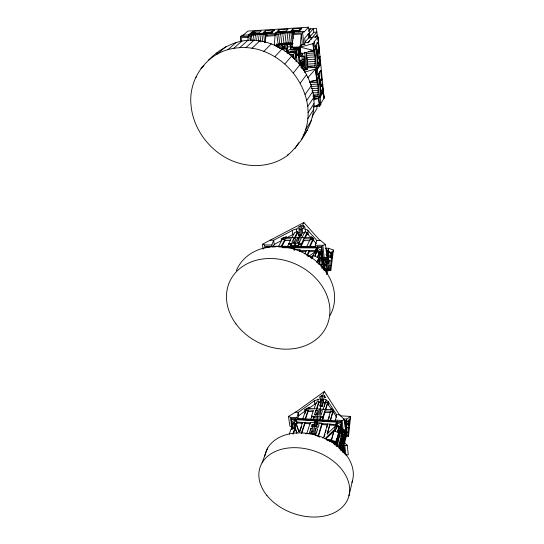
<?xml version="1.0" encoding="UTF-8"?>
<svg xmlns="http://www.w3.org/2000/svg" width="544" height="544" viewBox="0 0 544 544"><rect width="100%" height="100%" fill="white"/><g stroke="black" fill="none" stroke-linecap="round" stroke-linejoin="round"><path stroke-width="0.82" d="M296.46 51.068L295.412 52.278L290.006 52.584L291.081 51.367L296.46 51.068L296.698 54.822L295.916 55.74L295.759 57.011L296.582 56.671L297.017 60.506L295.963 61.771M293.814 428.509L294.182 423.069L295.249 424.395L293.814 428.509L291.876 429.298L291.965 424.68L292.25 423.864L294.182 423.069M307.809 66.293L314.949 67.422L315.173 56.964L313.589 50.136M313.895 106.413L319.688 106.189L318.866 98.11L317.934 96.438L318.152 86.108L316.615 79.655M307.068 65.477L307.17 59.616L306.333 53.455L314.541 52.999M346.827 429.638L346.882 426.884L344.984 433.894L345.175 435.635L346.365 431.12L346.181 429.386M345.562 423.905L348.561 424.089L350.574 416.432L346.684 419.084L346.623 421.478L347.711 420.988L348.473 423.239L348.738 427.842L348.133 435.594L348.514 436.288L350.574 416.432L339.946 415.793M328.984 262.99L329.045 259.882L328.202 261.997M330.385 269.062L328.93 269.042L329.283 266.268L327.672 251.185L326.985 250.947C334.356 251.478 329.786 265.411 330.473 269.912L330.868 270.32L333.424 250.036L328.522 248.268L325.285 248.248M319.586 57.059L320.219 65.402L318.607 67.619L317.73 58.895L317.934 53.768L319.559 51.653L317.24 51.802M301.26 139.767C325.53 96.37 281.268 39.8 233.6 48.409C207.114 52.326 188.115 78.86 191.026 105.121C192.848 126.528 206.169 146.03 224.454 156.951C243.569 168.28 269.185 169.048 287.436 155.496C303.538 141.175 316.193 119.83 313.711 97.587C310.712 69.564 287.654 45.302 259.808 40.875C240.455 37.352 221.605 46.723 208.284 60.316M317.05 423.307L317.376 420.424L297.112 419.172L296.902 417.71L298.316 412.379L314.31 400.84L319.947 398.82L320.946 398.793L321.15 400.418M294.59 250.328L294.957 247.037L292.393 247.024L291.659 248.499L294.236 248.52L294.957 247.037M328.454 250.961L328.522 248.268M293.162 49.484L290.782 49.62L290.591 48.015L292.067 47.335L293.284 34.51L301.274 34.014L300.091 46.872L300.907 53.91L313.698 50.483L314.024 50.823L315.255 49.266L314.534 42.153L313.813 42.194L318.063 37.04L312.739 36.972L316.866 32.103L316.513 28.485L309.074 28.961M276.032 46.743L276.311 43.894L276.549 45.825L278.086 45.737L278.276 47.226M274.285 45.451L275.148 34.564L276.624 33.116L278.188 44.676M265.316 42.738L265.86 35.142L267.39 33.694M336.457 445.529C337.484 439.314 338.375 432.84 340.272 426.693L336.872 424.878L337.416 422.94L340.816 424.572L340.286 426.51L339.143 428.352L338.558 428.067L339.32 426.843L337.083 425.768L335.152 431.181L337.396 432.256L339.32 426.843M337.042 446.155L337.368 443.088L336.532 446.162M339.191 430.617L338.654 435.724L340.041 430.637L338.858 430.562M337.566 445.958L338.191 440.089L340.252 432.514L340.041 430.637M247.948 40.494L248.152 36.251L249.784 34.802L250.56 40.344M240.836 41.718L241.291 37.74L248.302 37.305M320.946 398.793L319.974 406.395L322.109 406.518L323.082 398.908L325.795 399.636L328.236 401.615L336.607 414.657L335.424 420.063L335.594 421.539L317.376 420.424L315.969 427.128L318.22 427.271L319.008 424.728L316.771 424.585L317.077 426.952M317.846 263.201L318.43 258.672L320.824 253.035L321.47 253.042L323.224 268.736L323.836 268.743L324.693 266.608M319.457 256.258L318.777 261.501L320.545 257.312L319.199 257.305L319.036 255.877M291.4 429.223L292.373 425.408L291.815 425.367L292.067 427.047M263.146 249.274L262.392 244.283L270.15 240.203L273.659 240.244L294.1 229.534L299.758 228.446L299.146 229.677L298.54 236.137L300.941 236.144L301.546 229.677L302.151 228.446L303.219 228.514L306.755 229.541L307.843 230.377L316.785 240.421L320.43 240.407L325.57 244.63L326.944 257.346L323.034 257.842M298.982 54.142L299.628 49.973L299.377 47.688L294.066 47.994L293.026 49.178L298.357 48.872L299.628 49.973L299.866 53.774L298.33 55.604L299.35 64.648M292.346 426.707L291.251 419.376L291.591 418.445L295.501 418.683L296.256 419.696L315.173 420.866L315.098 420.281L313.609 426.979L311.365 426.836L312.181 424.3L314.412 424.442L314.656 423.681M293.944 250.138L294.236 248.52M348.922 495.863L352.587 480.277M340.272 426.693L340.843 426.734L343.536 450.847L343.08 452.615L342.244 445.169L340.836 450.507M343.026 437.111L344.196 437.186L344.073 442.279L346.161 434.33L346.358 436.145L343.856 445.713L347.256 445.284L348.276 454.757L345.909 455.131L344.882 445.788M341.462 450.915L342.06 448.616L340.891 448.535M344.4 439.015L344.957 439.056L346.562 432.936L346.909 436.179M340.286 449.949L340.918 447.569L340.714 445.815L339.871 448.984M342.04 443.326L341.353 445.93L341.156 444.176L341.843 441.578L342.04 443.326L340.53 443.224M346.494 426.938L344.468 434.588L344.957 439.056M344.196 437.186L343.713 439.008L343.128 433.724L343.618 431.909L343.414 430.052L343.978 430.093L344.468 434.588L342.734 434.472M344.991 426.299L345.603 424.021L345.25 420.716L344.291 420.655M345.664 424.368L346.222 421.396M339.728 448.208L342.203 438.906L342.74 438.94L343.42 436.37M345.202 428.108L345.8 425.864L345.991 427.604L344.794 432.113L344.604 430.358M343.414 430.052L342.924 431.868L342.761 430.406M342.523 428.665L342.128 430.134L345.569 429.699L344.508 419.846L338.749 413.8L324.346 391.524L296.834 411.325L288.449 416.432L289.918 426.142L291.856 426.904L290.414 417.316L288.449 416.432M340.843 426.734L340.374 428.461L341.231 436.111L338.375 446.726L337.79 446.685M337.572 442.966L339.47 435.996L339.306 434.574M344.345 453.41L340.904 422.45L341.17 421.491L337.144 421.246L336.627 422.192L331.058 440.62L326.91 440.334M336.199 446.189L335.818 442.898L338.382 433.554M339.143 428.352L339.504 427.06M335.968 441L336.627 438.614L337.838 438.695M337.396 432.256L338.558 428.067M335.152 431.181L337.083 425.768M331.874 439.09L332.554 436.682M333.01 435.078L334.03 430.127L324.924 438.709M335.362 426.748L335.634 424.47L337.144 421.246M336.328 426.999L335.736 426.72L337.416 422.94M335.594 421.539L335.825 420.723L297.391 418.363L297.112 419.172M327.413 434.166L329.963 424.116L321.953 423.613L321.898 423.164L317.084 422.545M330.249 420.376L332.758 411.856L330.426 411.713L327.882 420.233M330.589 420.532L332.758 411.856M324.258 436.56L324.952 434.228M325.407 432.67L326.101 430.345M327.019 427.237L327.597 423.973L323.68 437.172L322.653 438.131M330.874 410.19L331.391 408.462L336.573 417.302M328.692 418.839L329.378 416.514M256.421 33.449L252.926 31.402L250.417 33.354L259.107 32.81L261.229 30.872L252.926 31.402L251.07 33.606M318.41 436.553L322.068 424.551L321.953 423.613M322.524 420.186L324.938 412.311L324.768 410.897L333.533 411.407L333.594 411.903M325.645 410.006L327.57 403.743L327.454 402.825L325.455 401.771L322.98 409.734M316.635 435.669L318.233 435.778L321.898 423.164M278.78 246.935L315.506 247.166L315.289 245.256L316.785 240.421M323.109 418.282L322.932 416.86L324.768 410.897M322.211 419.893L322.993 417.357L320.647 417.214L319.865 419.744M325.292 409.87L327.454 402.825M271.803 32.749L274.047 30.056L274.142 30.79L273.727 30.07L265.356 30.607L263.262 32.545L272.034 31.987L272.129 32.728M320.375 419.404L320.763 418.132L314.065 417.724L313.453 419.621M324.326 406.667L325.455 401.771M315.16 434.228L315.887 431.895L315.472 428.733L317.723 428.876L316.282 433.527L314.01 433.378L315.472 428.733M315.942 426.299L316.724 423.81M322.109 406.518L323.476 402.166L323.082 398.908M317.37 422.559L316.227 426.319L313.868 426.17L314.228 425.014M316.492 419.54L315.044 426.244L312.555 434.146M320.028 409.659C321.81 403.723 321.395 397.276 324.346 391.524M316.812 419.825C317.485 416.214 318.124 412.59 319.593 409.047L319.661 409.544M320.239 410.632L318.852 415.038L321.069 415.167L322.442 410.761L320.239 410.632L320.695 414.256M315.792 415.46L316.261 413.991L315.792 410.373L317.988 410.502L316.588 414.902L314.378 414.766L315.792 410.373M310.787 433.146L311.284 431.596L310.855 428.434L313.099 428.577L311.624 433.221L309.366 433.072L310.855 428.434M316.717 409.476L319.022 402.315L318.906 401.404L316.329 402.206L314.296 408.435M313.126 419.336L313.874 416.31M316.35 409.346L318.906 401.404M306.714 433.738L310.386 422.443L314.99 422.729M311.732 417.588L311.549 416.174L313.487 410.237L304.824 409.727L305.021 411.142L298.785 415.636L297.527 419.281L297.391 418.363M310.787 419.193L311.61 416.663L313.942 416.806L314.065 417.724M301.274 433.316L304.864 422.545L310.447 422.892L310.386 422.443M301.662 433.48L304.994 423.477L304.864 422.545L296.983 422.049L295.249 424.395M305.184 418.839L308.013 410.4L305.714 410.271L302.852 418.696M308.516 408.891L309.094 407.177L304.892 410.224M305.565 418.996L308.135 411.318L308.013 410.4M299.887 431.589L301.655 426.333M305.062 413.488L305.585 411.951M298.84 431.61L296.432 424.966L297.119 422.98L296.256 419.696M292.883 433.874L296.983 422.049L295.168 419.621L291.251 419.376M293.277 434.071L295.188 428.55L295.052 427.618L296.97 432.963M292.278 424.742L291.21 423.416L294.154 422.198L294.821 420.301L296.419 422.287M291.876 429.298L292.359 427.931M295.168 419.621L295.501 418.683M289.272 434.207L291.625 427.55M291.815 425.367L292.216 424.238M291.21 423.416L291.883 421.518L294.821 420.301M275.461 246.915L272.143 246.888L271.864 245.011L273.659 240.244L274.258 244.419L273.061 246.663M262.079 462.808L267.662 448.045M326.529 274.652L328.399 269.885L328.148 267.566L326.108 272.728M324.353 268.464L325.672 268.484L325.931 270.83L326.563 270.844L328.576 265.744L329.025 269.899M333.424 250.036L330.908 256.36L327.536 256.326M328.324 263.412L326.828 267.172L326.59 264.935L328.086 261.195L328.324 263.412L326.658 263.398M325.672 268.484L325.067 270.001L324.312 263.201L324.924 261.698L324.666 259.318L323.34 259.304L323.932 257.87M328.481 258.767L325.938 265.105L323.979 265.084M327.842 258.91L326.339 262.643L326.094 260.392L327.604 256.673L327.842 258.91L326.169 258.896M321.667 268.165L322.252 266.73L322.422 268.246M326.563 270.844L325.305 259.325L326.182 257.176M326.76 255.741L327.345 254.313L326.89 250.07M327.787 254.81L328.358 253.409L327.787 251.831M324.435 257.489L323.843 258.93L324.054 260.814L324.666 259.318L325.305 259.325M321.076 266.533L321.98 264.336L320.878 254.463L321.47 253.042M318.852 264.432L320.81 259.733L320.545 257.312M316.792 262.555L318.43 258.672M324.02 270.395L321.463 247.472L321.796 246.69L317.247 246.663L311.889 258.856M319.641 252.328L318.811 253.98L319.478 254.306L321.402 250.24L317.54 248.37L315.602 252.43L316.268 252.749L314.779 256.183L317.336 257.421L319.641 252.328L317.104 251.097L316.268 252.749M319.478 254.306L321.402 250.24M317.336 257.421L318.811 253.98M314.779 256.183L317.104 251.097M315.602 252.43L316.295 250.845L315.554 250.485L300.118 250.369L300.043 249.784L294.637 249.492M317.54 248.37L316.853 249.948L320.729 251.831M317.247 246.663L316.907 247.445L321.463 247.472M315.506 247.166L315.806 246.493L272.496 246.228L272.143 246.888M307.306 256.068L309.298 251.641L309.155 250.437L306.823 255.592M309.509 246.452L312.678 239.51L310.046 239.496L306.843 246.439M310.005 246.881L312.814 240.7L312.678 239.51M304.83 254.034L306.483 250.424M310.617 238.258L311.27 236.851L312.1 237.796M300.927 246.915L303.892 240.659L303.668 238.843L313.548 238.877L313.759 240.7L316.261 243.528M305.164 237.993L307.197 233.696L307.061 232.519L304.851 231.764L301.73 238.231M299.316 251.321L300.043 249.784M300.451 246.405L303.668 238.843M304.334 238.238L307.061 232.519M297.799 246.391L298.792 244.324L301.437 244.338L301.587 245.528M300.941 236.144L302.661 232.608L302.151 228.446M293.998 246.364L292.951 248.513M298.581 238.823L296.827 242.413L299.322 242.42L301.056 238.836L298.581 238.823L299.064 242.699M313.541 434.554L313.847 433.922L312.65 433.745L305.252 433.663M294.494 246.86L295.168 245.487L294.93 243.664L297.915 237.585L297.996 238.218M298.785 238.095L299.737 236.137L300.349 229.677L303.878 222.537L319.233 239.646L320.43 240.407M303.566 225.57L302.852 227.025L305.143 227.338L303.566 225.57L303.77 227.222M290.21 246.344L291.237 244.283L288.619 244.27L287.579 246.33M294.277 238.204L297.493 231.751L294.562 232.499L291.686 238.197M290.714 246.84L291.394 245.466L291.156 243.644M295.14 237.946L297.643 232.92L297.493 231.751M293.576 238.802L291.788 242.386L294.277 242.4L296.045 238.816L293.576 238.802L294.08 242.672M288.619 244.27L290.979 238.796L281.248 238.762L281.493 240.564L274.258 244.419M281.778 246.779L284.995 240.577L284.838 239.401L282.254 239.394L278.644 246.262M281.262 246.282L284.838 239.401M285.478 238.17L286.198 236.776L286.355 237.952L294.052 233.954M319.178 73.637L320.708 70.38L319.11 72.624L321.388 95.207L322.946 92.813L322.184 84.959M335.736 426.72L336.872 424.878M295.134 148.403L298.683 142.739M305.565 129.771L311.562 120.251M319.688 106.189L320.851 104.353L320.035 96.315L313.262 96.608M287.436 155.496L288.286 154.156M312.174 116.994L312.902 115.049L316.975 108.637L316.88 106.202M320.593 103.686L324.115 98.131L318.063 37.04L318.859 51.707L317.22 53.829L317.73 58.895L318.444 58.874L320.062 56.726L319.376 56.766L320.219 65.402L317.818 65.525M307.795 118.633L313.772 109.358M319.947 97.424L320.81 96.091L318.526 73.454L317.635 74.698M313.677 107.447L314.588 106.039M320.035 96.315L318.866 98.11L313.868 98.314M320.783 94.064L321.531 92.534L322.912 92.473L320.464 89.345M308.047 112.703L314.038 103.564M320.749 93.738L321.531 92.534M292.162 46.267L290.591 48.015L299.73 47.484L301.818 44.975L304.919 44.159L303.844 44.22L302.614 32.851L303.926 31.396L304.008 32.157L308.489 27.2L310.168 36.856L309.57 37.556L309.108 33.136L304.66 38.202L305.143 42.711L303.844 44.22M307.686 106.576L313.711 97.587M319.212 79.342L322.286 79.186L320.708 81.491L320.498 86.442L321.205 86.428L322.769 84.089L322.102 84.123M306.694 100.416L312.773 91.576M302.62 62.138L303.858 61.105L304.259 64.79L301.757 68.394L304.62 64.77L304.218 61.084L301.342 64.661L301.138 62.791L304.014 59.235L304.035 56.052L301.913 56.549L302.219 59.33L300.764 61.112M309.414 81.988L316.996 79.88L318.192 78.173L317.091 67.313L307.829 67.789L306.564 69.435L307.632 69.38L303.627 70.496M301.342 64.661L303.858 61.105L302.852 64.872L300.914 67.293M305.116 94.425L311.263 85.734M303.185 135.884L307.333 130.023M316.669 70.258L318.016 68.415L315.683 45.356L314.765 46.492M317.091 67.313L315.88 68.959L316.628 79.893L315.595 69.006L316.996 79.88M300.288 83.062L306.619 74.657M303.178 68.068L303.328 69.442L305.436 68.938L304.035 56.052L303.348 56.474M303.328 69.442L303.654 69.027L303.824 70.611M302.913 69.034L304.817 66.606L305.116 69.353M293.461 72.774L300.023 64.641M299.921 61.295L300.764 60.268L299.547 60.336M314.534 42.153L313.29 43.67L313.698 50.483L312.086 50.572M298.914 54.998L299.098 56.658L300.737 56.569L302.233 54.767L302.076 53.332M315.098 37.448L317.159 34.986M308.067 42.915L309.706 40.977M310.794 39.685L312.392 37.386L309.57 37.556M294.467 59.167L296.582 56.671L295.916 55.74L295.412 52.278M312.392 37.386L308.026 42.534L305.143 42.711M296.718 53.373L295.671 54.597L295.759 57.011M305.089 41.997L308.55 37.985L312.433 37.754M317.397 37.407L316.866 32.103L313.759 32.3L309.815 36.876L310.168 36.856M290.285 52.863L287.756 53.006L287.565 51.381L296.82 50.85L298.37 49.055L299.295 57.365M284.906 63.866L291.747 55.978M293.787 58.494L293.461 54.536L292.38 55.78L292.563 57.344M293.638 54.325L295.236 52.482L295.773 57.208L294.182 59.078L293.638 54.325L289.462 54.556M298.357 48.872L299.377 47.688M301.818 44.975L300.091 46.872L292.067 47.335L299.73 47.484L300.737 56.569M302.219 44.404L301.974 44.69L302.178 42.357L301.274 34.014M309.244 33.429L313.392 28.689L313.759 32.3M308.523 31.232L310.624 28.859M307.782 77.806L315.595 69.006L304.225 72.189M287.565 51.381L289.177 49.586L298.37 49.055M286.708 48.171L287.742 47.036L292.373 46.403M284.968 51.449L286.559 51.36L287.456 50.368L287.178 48.069L279.555 48.511M290.782 46.498L290.612 44.996L292.638 43.948M279.439 47.892L282.098 45.084L285.682 44.873L282.54 48.246L284.356 48.137L287.477 44.764L290.176 44.608L291.04 43.656L291.128 44.431M282.295 49.28L286.28 49.055L287.178 48.069M216.158 53.883L217.26 52.68M274.931 56.63L282.084 48.946M298.364 32.001L299.363 30.926L299.445 31.674M280.711 48.627L282.302 46.927L284.478 46.798M293.284 34.51L293.162 33.442L294.535 31.987M278.168 47.437L280.31 45.186L277.63 45.342L277.909 47.607M277.63 45.342L278.542 44.397L291.04 43.656M276.549 45.825L278.011 44.316L286.103 42.942L292.08 42.758L290.924 32.688L284.906 32.892L276.808 34.619M292.964 28.839L291.088 30.784L300.023 30.212L301.818 28.281L292.964 28.839L293.216 31.069M321.069 85.857L322.769 84.089M263.84 51.354L271.334 43.826M298.772 54.216L298.432 51.17L299.628 49.973M275.135 33.463L276.23 32.382L299.363 30.926M278.922 29.736L276.944 31.681L286.164 31.096L288.075 29.152L278.922 29.736L279.133 31.423M270.171 33.769L271.293 32.694L249.621 34.061L248.404 35.136M251.967 48.3L259.808 40.875M325.652 439.083L334.145 431.066M335.07 426.489L327.073 433.983L329.963 424.116L336.287 424.782M317.73 58.895L320.062 56.726M245.854 47.695L253.864 40.297M239.659 47.722L247.84 40.338M251.389 33.585L253.021 32.137L252.926 31.402M233.6 48.409L241.944 41.018M195.527 77.642L196.751 76.575M227.827 49.708L236.327 42.296M242.848 35.476L247.914 31.083L308.489 27.2M241.135 41.514L240.434 36.734L242.107 35.285L303.926 31.396M301.179 67.442L304.62 64.77M200.974 68.292L204.014 65.688M217.294 54.012L226.059 46.519M271.191 32.205L274.047 30.056M298.214 31.001L301.485 28.302L301.566 29.05M304.824 409.727L306.789 408.306L332.506 409.795L333.533 411.407M316.445 403.118L309.216 408.095L309.094 407.177M310.991 258.182L312.997 256.802M310.182 257.428L313.528 255.122M308.162 256.707L314.833 252.137M304.762 69.374L305.436 68.938M281.248 238.762L283.526 237.538L312.446 237.633L313.548 238.877M286.198 236.776L283.608 238.163L283.526 237.538M303.878 222.537L270.15 240.203M291.965 424.68L293.896 423.885M333.2 443.904L334.703 443.36L334.9 445.046M313.738 106.474L319.185 104.802L318.532 98.471L313.888 98.661M249.784 36.298C255.306 34.823 261.528 33.272 267.09 35.224M313.84 99.892L318.532 98.471M312.909 43.69L300.152 47.097L313.698 50.483L312.909 43.69L313.29 43.67L314.024 50.823L310.1 51.041M335.424 420.063L342.094 420.471L344.508 419.846M313.82 97.458L317.934 96.438M312.895 96.023L318.158 94.717L313.337 94.921M315.289 245.256L322.823 245.303L325.57 244.63M319.022 402.315L320.355 402.07M297.643 232.92L299.152 232.669M290.612 44.996L292.074 44.866M293.209 43.336L278.011 44.316L280.466 44.336M240.434 36.734L248.152 36.251M265.86 35.142L275.148 34.564M293.162 33.442L302.614 32.851M266.002 36.203L275.278 35.632M284.029 44.329L286.532 44.186M316.56 42.99L317.975 42.908L318.859 51.707L316.336 48.45M304.259 64.79L301.41 64.947M286.94 52.945L295.236 52.482M308.339 51.721L314.092 51.394M289.571 54.747L293.461 54.536M296.228 54.747L299.193 54.584L300.376 65.389M298.33 55.604L295.916 55.74L296.024 56.698M306.714 55.332L314.901 54.883M301.913 56.549L303.708 56.454M306.993 57.412L315.173 56.964M302.219 59.33L304.014 59.235M307.17 59.616L315.343 59.174M307.231 61.866L315.398 61.431M307.183 64.083L315.35 63.655M307.836 66.13L315.187 65.749M316.601 68.483L318.016 68.415M311.447 81.076L317.104 80.811M309.468 82.695L317.533 82.321M310.638 84.442L317.886 84.109M310.91 86.435L318.152 86.108M311.08 88.577L318.308 88.257M311.943 90.739L318.369 90.46M312.698 92.881L318.315 92.643M321.565 92.868L322.946 92.813L324.115 98.131L322.361 84.98M320.81 96.091L319.416 96.145L317.54 77.71M320.151 104.38L320.851 104.353M317.642 104.863L319.185 104.802M312.344 50.837L314.024 50.823M299.146 229.677L301.546 229.677M298.391 234.96L300.798 234.967M303.892 240.659L310.189 240.686M284.995 240.577L290.435 240.604M312.814 240.7L313.759 240.7M288.531 243.63L301.356 243.698M262.392 244.283L264.574 244.97L271.864 245.011M291.394 245.466L298.942 245.507L298.71 243.685M282.662 247.71L292.488 247.772M295.059 247.792L316.683 247.935L315.554 250.485L315.697 251.695M328.365 250.084L326.257 250.07L326.516 252.443M305.837 251.62L300.268 251.58L300.118 250.369M327.631 251.253L329.331 251.26M309.298 251.641L314.894 251.688M328.195 252.77L330.283 252.79M326.053 254.3L327.345 254.313M320.226 254.456L320.878 254.463M327.42 255.238L330.793 255.265M327.651 257.414L331.017 257.448M329.066 260.862L331.133 260.889M321.98 264.336L319.994 264.309L319.566 260.488M329.154 265.472L330.834 265.492M328.399 269.885L330.473 269.912M327.678 270.273L330.868 270.32M336.607 414.657L339.837 414.814M320.464 400.309L322.599 400.425M319.858 405.477L322 405.6M305.021 411.142L305.844 411.189L305.714 410.271M324.938 412.311L330.534 412.638M308.135 411.318L312.882 411.597M332.86 412.774L333.703 412.828M316.261 413.991L317.723 414.079M311.549 416.174L322.932 416.86M343.332 418.88L346.684 419.084M316.805 422.232L314.52 422.09M290.414 417.316L296.902 417.71M345.25 420.716L346.555 420.798M345.324 421.396L348.072 421.512M317.451 421.008L340.904 422.45M345.474 423.055L348.473 423.239M344.454 423.946L345.603 424.021M322.068 424.551L327.712 424.905M302.661 232.608L304.987 232.934M345.658 424.755L348.65 424.939M318.682 423.409L320.314 423.511M297.119 422.98L302.668 423.327L302.539 422.402L299.241 432.154L296.296 424.034L296.432 424.966M304.994 423.477L310.576 423.83M330.072 425.048L335.743 425.408M346.895 427.72L348.738 427.842M339.796 428.427L340.374 428.461M346.997 432.004L348.493 432.106M311.284 431.596L312.773 431.691M348.133 435.594L346.841 435.513L347.126 432.8L345.862 421.022M345.964 436.118L348.514 436.288M339.47 435.996L341.231 436.111M315.656 435.152L318.172 435.322M326.645 439.436L331.303 439.749L336.056 442.027L336.314 444.264M334.825 441.946L336.056 442.027M329.229 441.408L330.868 441.517L334.703 443.36M295.195 412.162L298.316 412.379L298.785 415.636M339.395 447.46L340.918 447.569M342.972 450.813L343.536 450.847M290.924 32.688L293.76 33.15M323.476 402.166L325.564 402.682M331.058 440.62L335.818 442.898M336.852 426.605L339.089 427.672M320.151 252.708L320.824 253.035M316.805 251.777L319.355 253.014M313.745 434.132L319.661 437.131M307.197 233.696L311.406 238.034L311.27 236.851M301.702 63.859L302.852 64.872L302.607 62.655M344.631 442.741L347.256 445.284M327.57 403.743L331.5 409.38L331.391 408.462M294.154 422.198L295.759 424.191M342.958 451.656L343.978 452.948M317.723 62.186L320.219 65.402M295.188 428.55L296.827 433.133M309.278 33.796L309.55 35.34M264.574 244.97L265.064 248.254M291.591 418.445L291.822 419.995M322.218 84.946L324.115 98.131M249.621 34.061L249.723 34.802M250.016 37.964L250.362 40.453M253.225 33.599L252.6 31.423M253.463 35.306L254.15 40.283M251.444 35.795L252.137 40.773M306.789 408.306L306.857 408.796M255.605 34.898L256.394 40.705M257.768 34.598L258.665 41.228M261.868 34.34L262.861 41.813M312.181 424.3L312.603 427.448M259.882 34.408L260.882 41.874M263.656 34.394L264.751 42.711M292.203 230.364L292.74 234.525M314.31 400.84L314.731 404.097M265.356 30.607L265.683 33.123M265.173 34.571L265.717 38.733M295.011 244.304L295.168 245.487M320.586 416.718L320.647 417.214M296.283 228.908L296.664 231.894M317.88 399.201L318.172 401.54M278.582 34.102L279.813 44.159M278.542 44.397L278.637 45.166M276.23 32.382L276.325 33.13M325.795 399.636L326.08 401.982M280.588 33.606L281.806 43.656M282.486 48.43L282.098 45.084M324.306 396.148L324.503 397.773M307.843 230.377L308.339 234.559M328.236 401.615L328.624 404.879M282.724 33.198L283.934 43.248M305.184 228.908L305.544 231.907M287.055 32.701L288.232 42.752M287.477 44.764L287.742 47.036M284.906 32.892L286.103 42.942M286.28 49.055L286.559 51.36M289.082 32.633L290.251 42.69M290.176 44.608L290.435 46.879M312.446 237.633L312.521 238.265M332.506 409.795L332.561 410.292M273.727 30.07L273.816 30.811M299.683 30.24L300.104 30.967M292.502 32.858L293.175 38.746M342.06 448.616L342.271 450.439M296.82 50.85L297.289 55.032M296.14 60.085L296.33 61.758M321.796 246.69L324.428 270.429M341.17 421.491L344.774 454.036M300.764 60.268L301.485 66.796M301.893 52.999L302.24 56.154M322.823 245.303L324.204 257.856M342.094 420.471L343.169 430.202M344.685 420.682L344.882 422.532M304.701 52.176L306.564 69.435M306.163 52.251L307.829 67.789M308.128 34L308.55 37.985M314.67 49.552L316.52 67.66M317.975 42.908L317.941 42.554L316.295 44.601L317.22 53.829L317.934 53.768L318.444 58.874M320.749 70.706L321.592 79.234L320.008 81.539L320.708 81.491L321.205 86.428M319.267 52.89L318.063 37.04L319.104 52.659M298.384 49.64L298.432 51.17M264.765 456.042A45.662 32.688 19.1 0 1 317.227 435.54A45.662 32.688 19.1 0 1 351.9 482.508M236.32 270.708A51.986 42.806 24.9 0 1 302.858 252.566A51.986 42.806 24.9 0 1 329.936 315.581M349.629 421.206L349.214 425.231L349.629 421.206M332.248 254.361L331.724 258.468L331.622 255.925L332.248 254.361M349.452 419.512L348.956 421.396L348.67 420.056L349.452 419.512M340.51 443.958L339.238 448.705L339.034 446.93L340.306 442.19L340.51 443.958M341.639 439.729L340.945 442.326L340.748 440.558L341.442 437.968L341.639 439.729M324.21 395.338L323.639 397.147L325.693 397.65L324.21 395.338M322.089 395.223L321.511 397.032L319.219 397.297L322.089 395.223M332.024 252.192L331.398 253.749L331.031 251.852L332.024 252.192M301.192 225.57L300.465 227.025L297.874 227.338L301.192 225.57M270.32 246.378L269.899 247.146L265.492 247.112L265.921 246.35L270.32 246.378M266.866 495.394A46.709 32.932 19.2 0 0 345.277 503.683A46.709 32.932 19.2 0 0 300.614 447.998A46.709 32.932 19.2 0 0 266.866 495.394M235.98 323.925A53.346 43.411 24.9 0 0 325.183 328.991A53.346 43.411 24.9 0 0 273.401 258.597A53.346 43.411 24.9 0 0 235.98 323.925"/></g></svg>
